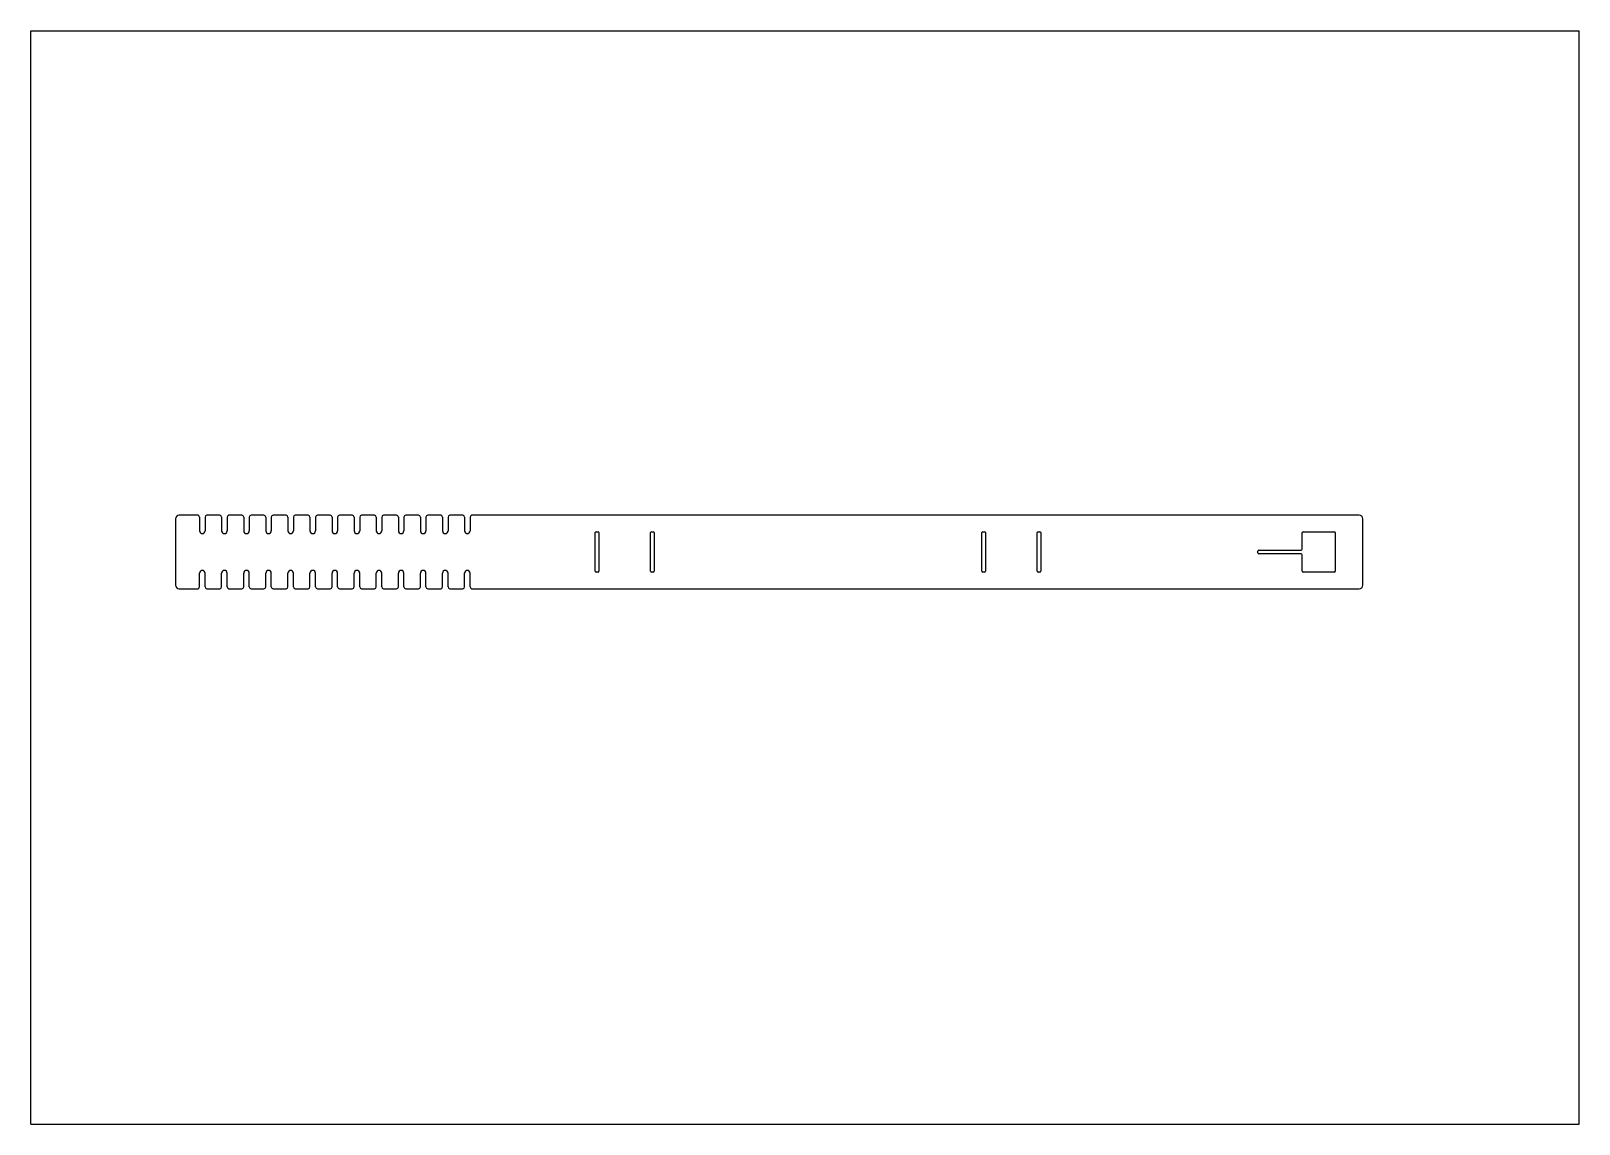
# Model space of a CAD drawing. Extents: x 0 to 841, y 0 to 594.
import ezdxf

# ---------------------------------------------------------------- set-up
doc = ezdxf.new("R2010")
doc.units = 0
doc.header["$LTSCALE"] = 46.255
doc.layers.get('0').update_dxf_attribs({"linetype": 'CONTINUOUS'})
doc.layers.add('AXES', color=7, linetype='CONTINUOUS')
doc.layers.add('COPIE_GEOM', color=7, linetype='CONTINUOUS')

msp = doc.modelspace()

# ---------------------------------------------------------------- linework, layer by layer
at = {"color": 7, "linetype": 'CONTINUOUS'}
for p, q in [((0, 0), (0, 594)), ((0, 594), (841, 594)), ((841, 0), (841, 594)), ((78.58, 328.87), (78.58, 292.87)), ((235.58, 329.87), (235.58, 322.37)), ((238.58, 329.87), (238.58, 322.37)), ((721.58, 330.87), (239.58, 330.87)), ((723.58, 292.87), (723.58, 328.87)), ((306.58, 300.37), (306.58, 321.37)), ((307.08, 321.87), (308.08, 321.87)), ((308.58, 321.37), (308.58, 300.37)), ((336.58, 300.37), (336.58, 321.37)), ((337.08, 321.87), (338.08, 321.87)), ((338.58, 321.37), (338.58, 300.37)), ((516.58, 300.37), (516.58, 321.37)), ((517.08, 321.87), (518.08, 321.87)), ((518.58, 321.37), (518.58, 300.37)), ((546.58, 300.37), (546.58, 321.37)), ((547.08, 321.87), (548.08, 321.87)), ((548.58, 321.37), (548.58, 300.37)), ((690.58, 312.37), (690.58, 321.37)), ((691.08, 321.87), (708.08, 321.87)), ((708.58, 321.37), (708.58, 300.37)), ((666.58, 310.37), (666.58, 311.37)), ((667.08, 311.87), (690.08, 311.87)), ((690.08, 309.87), (667.08, 309.87)), ((690.58, 300.37), (690.58, 309.37)), ((235.58, 291.87), (235.58, 299.37)), ((238.58, 291.87), (238.58, 299.37)), ((308.08, 299.87), (307.08, 299.87)), ((338.08, 299.87), (337.08, 299.87)), ((518.08, 299.87), (517.08, 299.87)), ((548.08, 299.87), (547.08, 299.87)), ((708.08, 299.87), (691.08, 299.87)), ((239.58, 290.87), (721.58, 290.87)), ((0, 0), (841, 0))]:
    msp.add_line(p, q, dxfattribs=at)
for centre, radius, start, end in [((80.58, 328.87), 2, 90, 180), ((234.58, 329.87), 1, 0, 90), ((239.58, 329.87), 1, 90, 180), ((721.58, 328.87), 2, 0, 90), ((307.08, 321.37), 0.5, 90, 180), ((308.08, 321.37), 0.5, 0, 90), ((337.08, 321.37), 0.5, 90, 180), ((338.08, 321.37), 0.5, 0, 90), ((517.08, 321.37), 0.5, 90, 180), ((518.08, 321.37), 0.5, 0, 90), ((547.08, 321.37), 0.5, 90, 180), ((548.08, 321.37), 0.5, 0, 90), ((691.08, 321.37), 0.5, 90, 180), ((708.08, 321.37), 0.5, 0, 90), ((667.08, 311.37), 0.5, 90, 180), ((690.08, 312.37), 0.5, 270, 360), ((667.08, 310.37), 0.5, 180, 270), ((690.08, 309.37), 0.5, 0, 90), ((307.08, 300.37), 0.5, 180, 270), ((308.08, 300.37), 0.5, 270, 360), ((337.08, 300.37), 0.5, 180, 270), ((338.08, 300.37), 0.5, 270, 360), ((517.08, 300.37), 0.5, 180, 270), ((518.08, 300.37), 0.5, 270, 360), ((547.08, 300.37), 0.5, 180, 270), ((548.08, 300.37), 0.5, 270, 360), ((691.08, 300.37), 0.5, 180, 270), ((708.08, 300.37), 0.5, 270, 360), ((80.58, 292.87), 2, 180, 270), ((234.58, 291.87), 1, 270, 360), ((239.58, 291.87), 1, 180, 270), ((721.58, 292.87), 2, 270, 360)]:
    msp.add_arc(centre, radius, start, end, dxfattribs=at)
at = {"layer": 'AXES', "color": 7, "linetype": 'CONTINUOUS'}
for p, q in [((90.58, 330.87), (80.58, 330.87)), ((91.58, 329.87), (91.58, 322.37)), ((94.58, 329.87), (94.58, 322.37)), ((102.58, 330.87), (95.58, 330.87)), ((103.58, 329.87), (103.58, 322.37)), ((106.58, 329.87), (106.58, 322.37)), ((114.58, 330.87), (107.58, 330.87)), ((115.58, 329.87), (115.58, 322.37)), ((118.58, 329.87), (118.58, 322.37)), ((126.58, 330.87), (119.58, 330.87)), ((127.58, 329.87), (127.58, 322.37)), ((130.58, 329.87), (130.58, 322.37)), ((138.58, 330.87), (131.58, 330.87)), ((139.58, 329.87), (139.58, 322.37)), ((142.58, 329.87), (142.58, 322.37)), ((150.58, 330.87), (143.58, 330.87)), ((151.58, 329.87), (151.58, 322.37)), ((154.58, 329.87), (154.58, 322.37)), ((162.58, 330.87), (155.58, 330.87)), ((163.58, 329.87), (163.58, 322.37)), ((166.58, 329.87), (166.58, 322.37)), ((174.58, 330.87), (167.58, 330.87)), ((175.58, 329.87), (175.58, 322.37)), ((178.58, 329.87), (178.58, 322.37)), ((186.58, 330.87), (179.58, 330.87)), ((187.58, 329.87), (187.58, 322.37)), ((190.58, 329.87), (190.58, 322.37)), ((198.58, 330.87), (191.58, 330.87)), ((199.58, 329.87), (199.58, 322.37)), ((202.58, 329.87), (202.58, 322.37)), ((210.58, 330.87), (203.58, 330.87)), ((211.58, 329.87), (211.58, 322.37)), ((214.58, 329.87), (214.58, 322.37)), ((222.58, 330.87), (215.58, 330.87)), ((91.58, 291.87), (91.58, 299.37)), ((94.58, 291.87), (94.58, 299.37)), ((103.58, 291.87), (103.58, 299.37)), ((106.58, 291.87), (106.58, 299.37)), ((115.58, 291.87), (115.58, 299.37)), ((118.58, 291.87), (118.58, 299.37)), ((127.58, 291.87), (127.58, 299.37)), ((130.58, 291.87), (130.58, 299.37)), ((139.58, 291.87), (139.58, 299.37)), ((142.58, 291.87), (142.58, 299.37)), ((151.58, 291.87), (151.58, 299.37)), ((154.58, 291.87), (154.58, 299.37)), ((163.58, 291.87), (163.58, 299.37)), ((166.58, 291.87), (166.58, 299.37)), ((175.58, 291.87), (175.58, 299.37)), ((178.58, 291.87), (178.58, 299.37)), ((187.58, 291.87), (187.58, 299.37)), ((190.58, 291.87), (190.58, 299.37)), ((199.58, 291.87), (199.58, 299.37)), ((202.58, 291.87), (202.58, 299.37)), ((211.58, 291.87), (211.58, 299.37)), ((214.58, 291.87), (214.58, 299.37)), ((80.58, 290.87), (90.58, 290.87)), ((95.58, 290.87), (102.58, 290.87)), ((107.58, 290.87), (114.58, 290.87)), ((119.58, 290.87), (126.58, 290.87)), ((131.58, 290.87), (138.58, 290.87)), ((143.58, 290.87), (150.58, 290.87)), ((155.58, 290.87), (162.58, 290.87)), ((167.58, 290.87), (174.58, 290.87)), ((179.58, 290.87), (186.58, 290.87)), ((191.58, 290.87), (198.58, 290.87)), ((203.58, 290.87), (210.58, 290.87)), ((215.58, 290.87), (222.58, 290.87))]:
    msp.add_line(p, q, dxfattribs=at)
for centre, radius, start, end in [((90.58, 329.87), 1, 0, 90), ((95.58, 329.87), 1, 90, 180), ((102.58, 329.87), 1, 0, 90), ((107.58, 329.87), 1, 90, 180), ((114.58, 329.87), 1, 0, 90), ((119.58, 329.87), 1, 90, 180), ((126.58, 329.87), 1, 0, 90), ((131.58, 329.87), 1, 90, 180), ((138.58, 329.87), 1, 0, 90), ((143.58, 329.87), 1, 90, 180), ((150.58, 329.87), 1, 0, 90), ((155.58, 329.87), 1, 90, 180), ((162.58, 329.87), 1, 0, 90), ((167.58, 329.87), 1, 90, 180), ((174.58, 329.87), 1, 0, 90), ((179.58, 329.87), 1, 90, 180), ((186.58, 329.87), 1, 0, 90), ((191.58, 329.87), 1, 90, 180), ((198.58, 329.87), 1, 0, 90), ((203.58, 329.87), 1, 90, 180), ((210.58, 329.87), 1, 0, 90), ((215.58, 329.87), 1, 90, 180), ((93.08, 322.37), 1.5, 180, 360), ((105.08, 322.37), 1.5, 180, 360), ((117.08, 322.37), 1.5, 180, 360), ((129.08, 322.37), 1.5, 180, 360), ((141.08, 322.37), 1.5, 180, 360), ((153.08, 322.37), 1.5, 180, 360), ((165.08, 322.37), 1.5, 180, 360), ((177.08, 322.37), 1.5, 180, 360), ((189.08, 322.37), 1.5, 180, 360), ((201.08, 322.37), 1.5, 180, 360), ((213.08, 322.37), 1.5, 180, 360), ((237.08, 322.37), 1.5, 180, 360), ((93.08, 299.37), 1.5, 0, 180), ((105.08, 299.37), 1.5, 0, 180), ((117.08, 299.37), 1.5, 0, 180), ((129.08, 299.37), 1.5, 0, 180), ((141.08, 299.37), 1.5, 0, 180), ((153.08, 299.37), 1.5, 0, 180), ((165.08, 299.37), 1.5, 0, 180), ((177.08, 299.37), 1.5, 0, 180), ((189.08, 299.37), 1.5, 0, 180), ((201.08, 299.37), 1.5, 0, 180), ((213.08, 299.37), 1.5, 0, 180), ((237.08, 299.37), 1.5, 0, 180), ((90.58, 291.87), 1, 270, 360), ((95.58, 291.87), 1, 180, 270), ((102.58, 291.87), 1, 270, 360), ((107.58, 291.87), 1, 180, 270), ((114.58, 291.87), 1, 270, 360), ((119.58, 291.87), 1, 180, 270), ((126.58, 291.87), 1, 270, 360), ((131.58, 291.87), 1, 180, 270), ((138.58, 291.87), 1, 270, 360), ((143.58, 291.87), 1, 180, 270), ((150.58, 291.87), 1, 270, 360), ((155.58, 291.87), 1, 180, 270), ((162.58, 291.87), 1, 270, 360), ((167.58, 291.87), 1, 180, 270), ((174.58, 291.87), 1, 270, 360), ((179.58, 291.87), 1, 180, 270), ((186.58, 291.87), 1, 270, 360), ((191.58, 291.87), 1, 180, 270), ((198.58, 291.87), 1, 270, 360), ((203.58, 291.87), 1, 180, 270), ((210.58, 291.87), 1, 270, 360), ((215.58, 291.87), 1, 180, 270)]:
    msp.add_arc(centre, radius, start, end, dxfattribs=at)
at = {"layer": 'COPIE_GEOM', "color": 7, "linetype": 'CONTINUOUS'}
for p, q in [((223.58, 329.87), (223.58, 322.37)), ((226.58, 329.87), (226.58, 322.37)), ((234.58, 330.87), (227.58, 330.87)), ((223.58, 291.87), (223.58, 299.37)), ((226.58, 291.87), (226.58, 299.37)), ((227.58, 290.87), (234.58, 290.87))]:
    msp.add_line(p, q, dxfattribs=at)
for centre, radius, start, end in [((222.58, 329.87), 1, 0, 90), ((227.58, 329.87), 1, 90, 180), ((225.08, 322.37), 1.5, 180, 360), ((225.08, 299.37), 1.5, 0, 180), ((222.58, 291.87), 1, 270, 360), ((227.58, 291.87), 1, 180, 270)]:
    msp.add_arc(centre, radius, start, end, dxfattribs=at)

doc.saveas('drawing.dxf')
